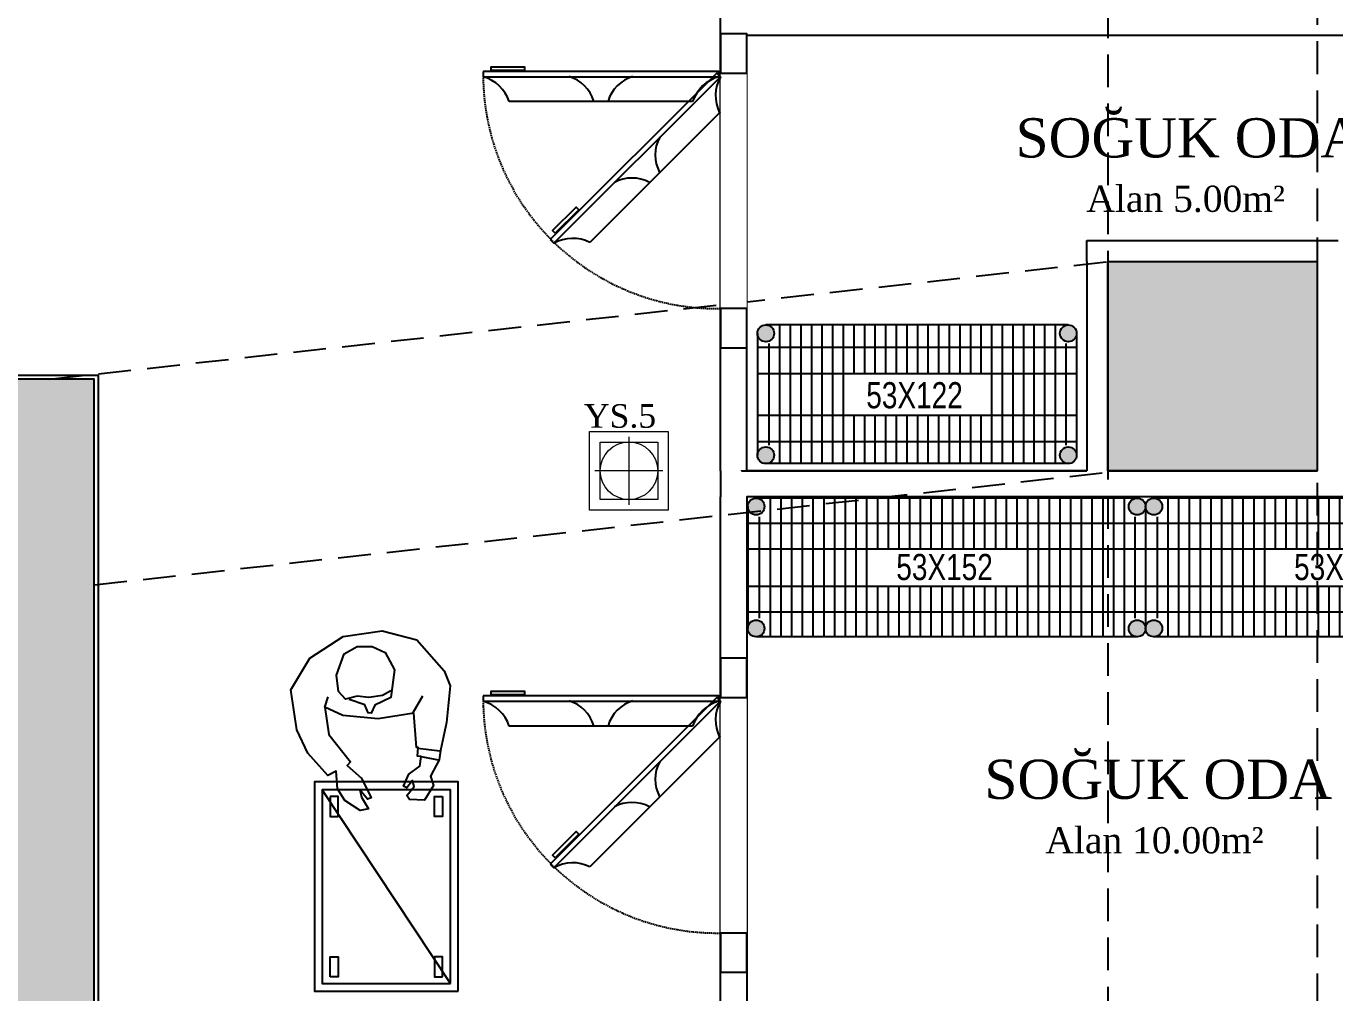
# Model space of a CAD drawing. Header units: millimetres. Extents: x -29311 to -3405, y 28913 to 42880.
# Drawn here: x -14679 to -14179, y 40083 to 40453 of the extents above; entities that cross this region are included whole.
import ezdxf
from ezdxf.enums import TextEntityAlignment as Align

# ---------------------------------------------------------------- set-up
doc = ezdxf.new("R2010")
doc.units = ezdxf.units.MM
doc.set_wipeout_variables(frame=1)
for name, pattern in [('DASHED', [0.75, 0.5, -0.25]), ('DASHED2', [0.375, 0.25, -0.125]), ('HIDDEN', [0.375, 0.25, -0.125])]:
    doc.linetypes.add(name, pattern=pattern)
for name, color, linetype in [('A-BA', 1, 'Continuous'), ('A-BA-HIDDEN', 136, 'HIDDEN'), ('A-MERDIVEN', 125, 'Continuous'), ('A-SIVA-IC', 97, 'Continuous'), ('A-TEFRIS', 251, 'Continuous'), ('A-YAZI', 136, 'Continuous'), ('Duvar-200 cm', 7, 'Continuous'), ('Kıtc-002 Çizgi', 7, 'Continuous'), ('Kıtc-034 Soğuk Oda', 1, 'Continuous'), ('Kıtc-039 İnsan', 32, 'Continuous'), ('YRNO', 7, 'Continuous')]:
    doc.layers.add(name, color=color, linetype=linetype)
for name, color, linetype, lineweight in [('continious2', 253, 'Continuous', 25), ('PLAN', 253, 'Continuous', 15), ('s-depo', 140, 'Continuous', 25), ('tarama-betonarme', 252, 'Continuous', 13), ('yerizg-a', 7, 'Continuous', 15), ('yerizg-b', 7, 'Continuous', 9)]:
    doc.layers.add(name, color=color, linetype=linetype, lineweight=lineweight)
doc.styles.add('ROMANS', font='romans')
doc.styles.add('style1', font='turkce.shx', dxfattribs={"height": 100})
doc.styles.add('YAZ-50', font='times.ttf', dxfattribs={"width": 0.9})

# ---------------------------------------------------------------- blocks, each defined once
blk = doc.blocks.new('Y-SIFON')
at = {"layer": 'yerizg-a', "color": 0, "linetype": 'Continuous'}
blk.add_circle((0, 0), 11, dxfattribs=at)
at = {"layer": 'yerizg-b', "color": 0, "linetype": 'DASHED2'}
for points in [[(0, 13), (0, -13)], [(-13, 0), (13, 0)]]:
    blk.add_lwpolyline(points, dxfattribs=at)
blk = doc.blocks.new('1bs-yk33a')
at = {"layer": 'yerizg-a', "color": 0}
blk.add_lwpolyline([(0, 0), (30, 0), (30, -30), (0, -30)], close=True, dxfattribs=at)
at = {"layer": 'yerizg-b', "color": 0}
blk.add_lwpolyline([(4, -4), (26, -4), (26, -26), (4, -26)], close=True, dxfattribs=at)
at = {"layer": 'PLAN', "color": 0, "linetype": 'Continuous'}
blk.add_blockref('Y-SIFON', (15, -15), dxfattribs=at)
at = {"layer": 'YRNO', "linetype": 'Continuous', "style": 'ROMANS', "width": 0.8}
blk.add_attdef('YRNO', text='', height=10, dxfattribs=at).set_placement((16, -40), align=Align.MIDDLE)
blk = doc.blocks.new('A$C60E3056A')
at = {"layer": 'Kıtc-034 Soğuk Oda', "color": 3}
blk.add_line((13.32, 80.05), (13.32, 9.95), dxfattribs=at)
for points in [[(1.83, 0), (3.83, 0), (3.83, 90), (1.83, 90)], [(1.44, 3.03), (0, 3.03), (0, 15.75), (1.44, 15.75)]]:
    blk.add_lwpolyline(points, close=True, dxfattribs=at)
for centre, radius, start, end in [((17.93, 93.95), 14.65, 195.6381, 251.6489), ((17.17, 61.16), 14, 196.3254, 253.6365), ((17.17, 28.84), 14, 106.3635, 163.6746), ((17.93, -3.95), 14.65, 108.3511, 164.3619)]:
    blk.add_arc(centre, radius, start, end, dxfattribs=at)
blk = doc.blocks.new('A$C4A7C2E03')
at = {"layer": 'Kıtc-034 Soğuk Oda', "color": 254}
blk.add_line((80.05, 0), (9.95, 0), dxfattribs=at)
for points in [[(0, 11.49), (0, 9.49), (90, 9.49), (90, 11.49)], [(3.03, 11.89), (3.03, 13.32), (15.75, 13.32), (15.75, 11.89)]]:
    blk.add_lwpolyline(points, close=True, dxfattribs=at)
for centre, radius, start, end in [((-3.95, -4.61), 14.65, 18.3511, 74.3619), ((28.84, -3.84), 14, 16.3635, 73.6746), ((61.16, -3.84), 14, 106.3254, 163.6365), ((93.95, -4.61), 14.65, 105.6381, 161.6489)]:
    blk.add_arc(centre, radius, start, end, dxfattribs=at)
blk = doc.blocks.new('A$C65962AFD')
at = {"color": 3}
blk.add_wipeout([(90.69, 105), (90.69, 15), (100.69, 15), (100.69, 105)], dxfattribs=at).dxf.layer = 'Kıtc-034 Soğuk Oda'
at = {"layer": 'Kıtc-002 Çizgi', "color": 254, "linetype": 'DASHED'}
blk.add_arc((89.46, 104.46), 89.47, 180.9342, 270.7837, dxfattribs=at)
at = {"layer": 'Kıtc-034 Soğuk Oda'}
for points in [[(100.69, 105), (100.69, 120), (90.69, 120), (90.69, 105)], [(100.69, 0), (100.69, 15), (90.69, 15), (90.69, 0)]]:
    blk.add_lwpolyline(points, close=True, dxfattribs=at)
at = {"layer": 'Kıtc-002 Çizgi'}
blk.add_blockref('A$C4A7C2E03', (0, 94.09), dxfattribs=at)
at = {"layer": 'Kıtc-002 Çizgi', "rotation": 315}
blk.add_blockref('A$C60E3056A', (24.34, 42.65), dxfattribs=at)
blk = doc.blocks.new('53x152 tel')
at = {"lineweight": -2}
h = blk.add_hatch(color=256, dxfattribs=at)
h.paths.add_polyline_path([(3.2, 46.6, 1), (-3.2, 46.6, 1)])
h.paths.add_polyline_path([(-3.2, 0, 1), (3.2, 0, 1)])
h = blk.add_hatch(color=256, dxfattribs=at)
h.paths.add_polyline_path([(142.4, 46.6, 1), (148.8, 46.6, 1)])
h.paths.add_polyline_path([(142.4, 0, 1), (148.8, 0, 1)])
for p, q in [((-3.2, 46.59), (-3.2, 0)), ((145.6, 49.8), (0, 49.8)), ((148.8, 46.59), (148.8, 0)), ((145.6, -3.2), (0, -3.2))]:
    blk.add_line(p, q)
for centre in [(0, 46.6), (145.6, 46.6), (0, 0), (145.6, 0)]:
    blk.add_circle(centre, 3.2)
at = {"layer": 'continious2'}
for p, q in [((5.33, 49.8), (5.33, -3.2)), ((9.43, 49.8), (9.43, -3.2)), ((13.53, 49.8), (13.53, -3.2)), ((17.63, 49.8), (17.63, -3.2)), ((21.73, 49.8), (21.73, -3.2)), ((25.83, 49.8), (25.83, -3.2)), ((29.93, 49.8), (29.93, -3.2)), ((34.03, 49.8), (34.03, -3.2)), ((38.13, 49.8), (38.13, -3.2)), ((42.23, 49.8), (42.23, -3.2)), ((46.33, 49.8), (46.33, 30.38)), ((50.43, 49.8), (50.43, 30.38)), ((54.53, 49.8), (54.53, 30.38)), ((58.63, 49.8), (58.63, 30.38)), ((62.73, 49.8), (62.73, 30.38)), ((66.83, 49.8), (66.83, 30.38)), ((70.93, 49.8), (70.93, 30.38)), ((75.03, 49.8), (75.03, 30.38)), ((79.13, 49.8), (79.13, 30.38)), ((83.23, 49.8), (83.23, 30.38)), ((87.33, 49.8), (87.33, 30.38)), ((91.43, 49.8), (91.43, 30.38)), ((95.53, 49.8), (95.53, 30.38)), ((99.63, 49.8), (99.63, 30.38)), ((103.73, 49.8), (103.73, -3.2)), ((107.83, 49.8), (107.83, -3.2)), ((111.93, 49.8), (111.93, -3.2)), ((116.03, 49.8), (116.03, -3.2)), ((120.13, 49.8), (120.13, -3.2)), ((124.23, 49.8), (124.23, -3.2)), ((128.33, 49.8), (128.33, -3.2)), ((132.43, 49.8), (132.43, -3.2)), ((136.53, 49.8), (136.53, -3.2)), ((140.63, 49.8), (140.63, -3.2)), ((-3.2, 40.23), (148.8, 40.23)), ((1.23, 42.71), (1.23, 3.89)), ((144.73, 42.71), (144.73, 3.89)), ((-3.2, 30.38), (148.8, 30.38)), ((-3.2, 16.21), (148.8, 16.21)), ((46.33, 16.21), (46.33, -3.2)), ((50.43, 16.21), (50.43, -3.2)), ((54.53, 16.21), (54.53, -3.2)), ((58.63, 16.21), (58.63, -3.2)), ((62.73, 16.21), (62.73, -3.2)), ((66.83, 16.21), (66.83, -3.2)), ((70.93, 16.21), (70.93, -3.2)), ((75.03, 16.21), (75.03, -3.2)), ((79.13, 16.21), (79.13, -3.2)), ((83.23, 16.21), (83.23, -3.2)), ((87.33, 16.21), (87.33, -3.2)), ((91.43, 16.21), (91.43, -3.2)), ((95.53, 16.21), (95.53, -3.2)), ((99.63, 16.21), (99.63, -3.2)), ((-3.2, 6.37), (148.8, 6.37))]:
    blk.add_line(p, q, dxfattribs=at)
at = {"style": 'style1', "width": 0.8}
blk.add_text('53X152', height=10, dxfattribs=at).set_placement((53.57, 18.48))
blk = doc.blocks.new('A$C580B273A')
at = {"layer": 'Kıtc-039 İnsan', "linetype": 'ByBlock'}
blk.add_line((3, 3), (77, 52), dxfattribs=at)
at = {"layer": 'Kıtc-039 İnsan', "linetype": 'ByBlock', "elevation": 0}
blk.add_lwpolyline([(106.33, 16.93), (104.11, 30.67), (105.36, 44.13), (108.55, 51.06), (98.18, 49.41), (87.72, 41.19), (86.28, 42.43), (81.5, 36.95), (74, 33.31), (73.42, 34.75), (77.04, 37.67), (74.23, 36.99), (69.68, 34.29), (69.13, 37.47), (72.87, 43.4), (77.44, 46.17), (84.11, 46.66), (82.42, 49.88), (91.06, 57.52), (99.89, 61.74), (115.27, 63.94), (127.25, 56.67), (135.53, 44.01), (137.8, 29.14), (134.26, 15.8), (122.5, 5.45), (116.72, 3.13), (102.79, 4.49), (92.02, 6.85), (88.49, 7.36), (82.26, 10.6), (78.68, 9.5), (73.09, 12.9), (73.28, 18.61), (74.83, 19.67), (78.24, 16.87), (80.59, 17.45), (77.77, 19.71), (78.37, 20.99), (82.95, 18.93), (86.02, 14.69), (89.76, 14.24), (89.87, 15.63), (93.13, 15.29), (93.19, 15.99)], close=True, dxfattribs=at)
at = {"layer": 'Kıtc-039 İnsan', "linetype": 'ByBlock'}
for points in [[(0, 0), (80, 0), (80, 55), (0, 55)], [(3, 3), (77, 3), (77, 52), (3, 52)], [(5.5, 48.92), (13.24, 48.92), (13.24, 45.93), (5.5, 45.93)], [(74.5, 48.92), (66.76, 48.92), (66.76, 45.93), (74.5, 45.93)], [(5.5, 6.08), (13.24, 6.08), (13.24, 9.07), (5.5, 9.07)], [(74.5, 6.08), (66.76, 6.08), (66.76, 9.07), (74.5, 9.07)]]:
    blk.add_lwpolyline(points, close=True, dxfattribs=at)
at = {"layer": 'Kıtc-039 İnsan', "linetype": 'ByBlock', "elevation": 0}
for points in [[(108.55, 51.06), (112.5, 49.78)], [(114.84, 25.81), (113.1, 29.02), (112.29, 34.25), (112.79, 38.62), (111.6, 43.04), (114.63, 45.83), (120.81, 46.6), (129, 43.63), (131.72, 38.6), (131.8, 32.87), (129.45, 27.99), (122.9, 24.37), (112.31, 25.76), (109.34, 31.95), (106.33, 33.28), (106.47, 34.49), (109.44, 35.67), (111.54, 41.75)], [(92.86, 15.45), (91.96, 7.07)], [(106.49, 17.19), (112.86, 13.56)], [(89.76, 14.24), (88.33, 7.09)]]:
    blk.add_lwpolyline(points, dxfattribs=at)
blk = doc.blocks.new('2. bodrum kat kirişileri')
at = {"layer": 'A-BA-HIDDEN', "ltscale": 50}
for points in [[(146.63, -21214.56), (3432.13, -21214.56), (3432.13, -22464.94)], [(146.63, -21294.56), (3352.13, -21294.56), (3352.13, -22464.94)], [(2947.78, -22074.94), (3352.63, -22029.94)], [(2964.86, -22153.54), (3352.13, -22110.49)]]:
    blk.add_lwpolyline(points, dxfattribs=at)
blk = doc.blocks.new('53x122 tel')
at = {"lineweight": -2}
h = blk.add_hatch(color=256, dxfattribs=at)
h.paths.add_polyline_path([(-3.2, 46.6, 1), (3.2, 46.6, 1)])
h.paths.add_polyline_path([(3.2, 0, 1), (-3.2, 0, 1)])
h = blk.add_hatch(color=256, dxfattribs=at)
h.paths.add_polyline_path([(112.4, 46.6, 1), (118.8, 46.6, 1)])
h.paths.add_polyline_path([(112.4, 0, 1), (118.8, 0, 1)])
for p, q in [((-3.2, 46.59), (-3.2, 0)), ((115.6, 49.8), (0, 49.8)), ((118.8, 46.59), (118.8, 0)), ((115.6, -3.2), (0, -3.2))]:
    blk.add_line(p, q)
for centre in [(0, 46.6), (115.6, 46.6), (0, 0), (115.6, 0)]:
    blk.add_circle(centre, 3.2)
at = {"layer": 'continious2'}
for p, q in [((5.28, 49.8), (5.28, -3.2)), ((9.33, 49.8), (9.33, -3.2)), ((13.38, 49.8), (13.38, -3.2)), ((17.43, 49.8), (17.43, -3.2)), ((21.48, 49.8), (21.48, -3.2)), ((25.53, 49.8), (25.53, -3.2)), ((29.58, 49.8), (29.58, -3.2)), ((33.63, 49.8), (33.63, 31.3)), ((37.68, 49.8), (37.68, 31.3)), ((41.73, 49.8), (41.73, 31.3)), ((45.78, 49.8), (45.78, 31.3)), ((49.83, 49.8), (49.83, 31.3)), ((53.88, 49.8), (53.88, 31.3)), ((57.93, 49.8), (57.93, 31.3)), ((61.98, 49.8), (61.98, 31.3)), ((66.03, 49.8), (66.03, 31.3)), ((70.08, 49.8), (70.08, 31.3)), ((74.13, 49.8), (74.13, 31.3)), ((78.18, 49.8), (78.18, 31.3)), ((82.23, 49.8), (82.23, 31.3)), ((86.28, 49.8), (86.28, -3.2)), ((90.33, 49.8), (90.33, -3.2)), ((94.38, 49.8), (94.38, -3.2)), ((98.43, 49.8), (98.43, -3.2)), ((102.48, 49.8), (102.48, -3.2)), ((106.53, 49.8), (106.53, -3.2)), ((110.58, 49.8), (110.58, -3.2)), ((-3.2, 41.3), (118.8, 41.3)), ((1.23, 42.71), (1.23, 3.89)), ((114.63, 42.71), (114.63, 3.89)), ((-3.2, 31.3), (118.8, 31.3)), ((-3.2, 15.3), (118.8, 15.3)), ((33.63, 15.3), (33.63, -3.2)), ((37.68, 15.3), (37.68, -3.2)), ((41.73, 15.3), (41.73, -3.2)), ((45.78, 15.3), (45.78, -3.2)), ((49.83, 15.3), (49.83, -3.2)), ((53.88, 15.3), (53.88, -3.2)), ((57.93, 15.3), (57.93, -3.2)), ((61.98, 15.3), (61.98, -3.2)), ((66.03, 15.3), (66.03, -3.2)), ((70.08, 15.3), (70.08, -3.2)), ((74.13, 15.3), (74.13, -3.2)), ((78.18, 15.3), (78.18, -3.2)), ((82.23, 15.3), (82.23, -3.2)), ((-3.2, 5.3), (118.8, 5.3))]:
    blk.add_line(p, q, dxfattribs=at)
at = {"style": 'style1', "width": 0.8}
blk.add_text('53X122', height=10, dxfattribs=at).set_placement((38.41, 17.95))

msp = doc.modelspace()

# ---------------------------------------------------------------- hatches: boundary and pattern name
at = {"layer": 'tarama-betonarme'}
h = msp.add_hatch(dxfattribs=at)
h.set_pattern_fill('ANSI35', color=256, scale=25, style=0)
h.set_pattern_definition([(45, (-65876.5644, 54657.0166), (-4.4194174, 4.4194174), []), (45, (-65872.145, 54657.0166), (-4.4194174, 4.4194174), [7.8125, -1.5625, 0, -1.5625])])
h.paths.add_polyline_path([(-15178.01, 40282.77), (-14874.01, 40282.77), (-14874.01, 40317.77), (-15178.01, 40317.77)])
h.paths.add_polyline_path([(-14688.01, 39847.77), (-14653.01, 39847.77), (-14653.01, 40317.77), (-14688.01, 40317.77)])
h.paths.add_polyline_path([(-14265.74, 40362.77), (-14185.74, 40362.77), (-14185.74, 40282.77), (-14265.74, 40282.77)])
h.paths.add_polyline_path([(-14265.74, 39927.77), (-14185.74, 39927.77), (-14185.74, 39847.77), (-14265.74, 39847.77)])
h.paths.add_polyline_path([(-14981.24, 41178.15), (-14901.24, 41178.15), (-14901.24, 41098.15), (-14981.24, 41098.15)])

# ---------------------------------------------------------------- linework, layer by layer
at = {"layer": 'A-BA'}
msp.add_lwpolyline([(-14265.74, 40362.77), (-14185.74, 40362.77), (-14185.74, 40282.77), (-14265.74, 40282.77)], close=True, dxfattribs=at)
msp.add_lwpolyline([(-14265.74, 40362.77), (-14185.74, 40362.77), (-14185.74, 40282.77), (-14265.74, 40282.77)], close=True, dxfattribs=at)
msp.add_lwpolyline([(-14688.01, 39847.77), (-14653.01, 39847.77), (-14653.01, 40317.77), (-14688.01, 40317.77), (-14688.01, 39847.77)], dxfattribs=at)
at = {"layer": 'A-SIVA-IC'}
msp.add_lwpolyline([(-14899.74, 40319.27), (-14651.51, 40319.27), (-14651.51, 39846.27), (-15405.01, 39846.27)], dxfattribs=at)
at = {"layer": 'Duvar-200 cm'}
for p, q in [((-14265.74, 40362.76), (-14265.74, 40282.77)), ((-14185.74, 40362.76), (-14185.74, 40282.77)), ((-14265.74, 40272.77), (-14403.74, 40272.77))]:
    msp.add_line(p, q, dxfattribs=at)
at = {"layer": 's-depo', "linetype": 'Continuous'}
for p, q in [((-14413.74, 40282.77), (-14413.74, 40457.26)), ((-14403.74, 40282.77), (-14403.74, 40449.76)), ((-14273.74, 40362.76), (-14273.74, 40370.76)), ((-14273.74, 40370.76), (-14177.74, 40370.76)), ((-14273.74, 40362.76), (-14273.74, 40282.77)), ((-14413.74, 40282.77), (-14413.74, 40272.77)), ((-14273.74, 40282.77), (-14403.74, 40282.77)), ((-14337.04, 40272.77), (-14403.74, 40272.77))]:
    msp.add_line(p, q, dxfattribs=at)
for points in [[(-14405.74, 40282.77), (-14405.74, 40282.77), (-14273.74, 40282.77)], [(-14265.74, 40282.77), (-14185.74, 40282.77)], [(-14413.74, 40019.51), (-14413.74, 40272.77)]]:
    msp.add_lwpolyline(points, dxfattribs=at)
msp.add_lwpolyline([(-14403.74, 40029.51), (-14033.74, 40029.51), (-14033.74, 40272.77), (-14403.74, 40272.77)], close=True, dxfattribs=at)

# ---------------------------------------------------------------- block references
at = {"lineweight": -2}
for name, p in [('53x122 tel', (-14396.45, 40288.7)), ('53x152 tel', (-14400.14, 40222.53)), ('53x152 tel', (-14248.14, 40222.53))]:
    msp.add_blockref(name, p, dxfattribs=at)
at = {"layer": 'A-TEFRIS', "rotation": 270}
msp.add_blockref('1bs-yk33a', (-14433.74, 40297.77), dxfattribs=at)
at = {"layer": 'Kıtc-002 Çizgi', "rotation": 90}
msp.add_blockref('A$C580B273A', (-14513.93, 40083.86, 0), dxfattribs=at)

# ---------------------------------------------------------------- texts
at = {"layer": 'A-YAZI', "style": 'YAZ-50'}
for s, height, p in [(' SOĞUK ODA', 15, (-14237.41, 40402.52)), ('Alan 5.00m²', 10, (-14236, 40381.72)), (' SOĞUK ODA', 15, (-14249.33, 40157.4)), ('Alan 10.00m²', 10, (-14247.91, 40136.6))]:
    msp.add_text(s, height=height, dxfattribs=at).set_placement(p, align=Align.CENTER)
at = {"layer": 'A-YAZI', "color": 7, "style": 'YAZ-50'}
msp.add_text('YS.5', height=9, dxfattribs=at).set_placement((-14452.13, 40299.24), align=Align.CENTER)

# ---------------------------------------------------------------- next in the draw order: block references
at = {"layer": 'Kıtc-034 Soğuk Oda', "rotation": 0.0001398208479348}
msp.add_blockref('A$C65962AFD', (-14504.43, 40091.14), dxfattribs=at)

# ---------------------------------------------------------------- next in the draw order: block references
at = {"layer": 'A-MERDIVEN'}
msp.add_blockref('2. bodrum kat kirişileri', (-17617.87, 62392.7), dxfattribs=at)

# ---------------------------------------------------------------- next in the draw order: block references
at = {"layer": 's-depo', "linetype": 'Continuous', "rotation": 0.0001398208479348}
msp.add_blockref('A$C65962AFD', (-14504.43, 40329.76), dxfattribs=at)

# ---------------------------------------------------------------- next in the draw order: linework, layer by layer
at = {"layer": 's-depo', "linetype": 'Continuous'}
msp.add_line((-14403.74, 40449.26), (-14064.16, 40449.26), dxfattribs=at)

doc.saveas('drawing.dxf')
